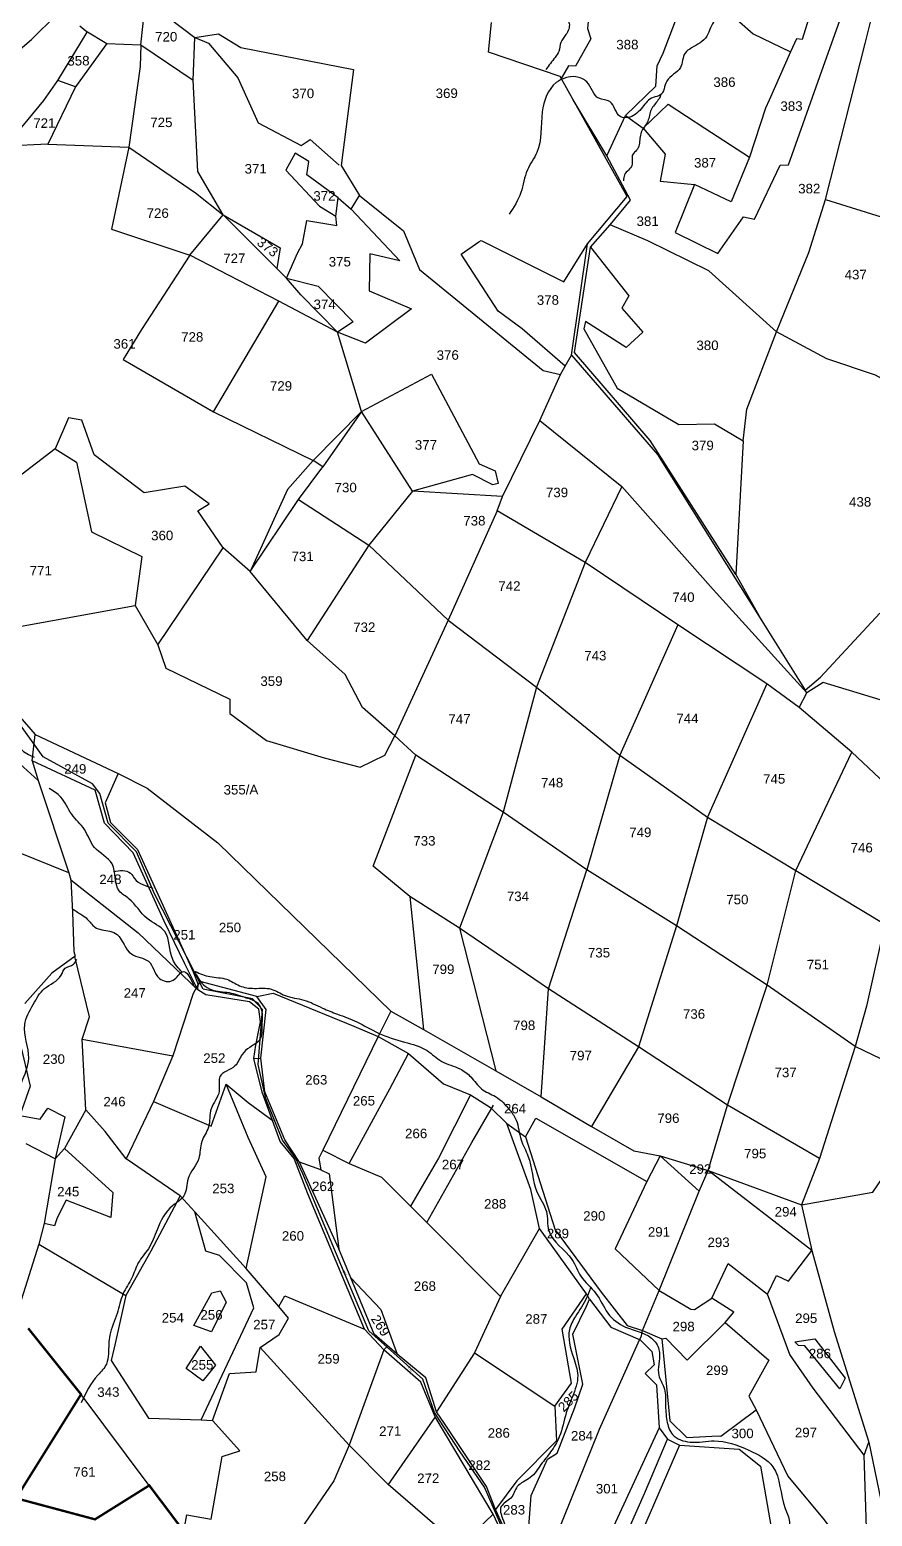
# Model space of a CAD drawing. Header units: inches. Extents: x 183472 to 190380, y 1608658 to 1615701.
# Drawn here: x 185376 to 186822, y 1611026 to 1613576 of the extents above; entities that cross this region are included whole.
import ezdxf
from ezdxf.enums import TextEntityAlignment as Align

# ---------------------------------------------------------------- set-up
doc = ezdxf.new("R2010")
doc.units = ezdxf.units.IN
doc.header["$LTSCALE"] = 15
doc.header["$MEASUREMENT"] = 0
for name, color, linetype in [('BOUNDRY', 5, 'Continuous'), ('PLOT', 7, 'Continuous'), ('PLOT NO', 7, 'Continuous'), ('ROADS', 1, 'Continuous'), ('STREAM', 4, 'Continuous')]:
    doc.layers.add(name, color=color, linetype=linetype)
doc.styles.get("Standard").update_dxf_attribs({"font": 'arial.ttf'})

msp = doc.modelspace()

# ---------------------------------------------------------------- linework, layer by layer
at = {"layer": 'BOUNDRY', "const_width": 4}
msp.add_lwpolyline([(185665.8, 1610966.4), (185581.2, 1611078.7), (185488, 1611020.5), (185352.7, 1611056.7), (185464.1, 1611235), (185373.4, 1611348.3)], dxfattribs=at)
at = {"layer": 'PLOT'}
for points in [[(185230.9, 1613569.5), (185242.3, 1613566.9), (185250.8, 1613555.1), (185269.1, 1613534.9), (185278.9, 1613520.2), (185298.6, 1613496.7), (185300, 1613494.3), (185308.6, 1613500.3), (185379.2, 1613560), (185422.1, 1613602.2), (185415, 1613611.1), (185463.3, 1613658.3), (185482.6, 1613685.8), (185485.5, 1613696.1)], [(185508.2, 1613553), (185566.9, 1613550.8), (185574.2, 1613618.4), (185578.8, 1613655.9), (185575.4, 1613688.6), (185572.7, 1613695.4), (185561.5, 1613699.9)], [(186718, 1613613), (186701.6, 1613560), (186692.2, 1613560.7), (186681.4, 1613538.8), (186644.8, 1613455.4), (186638.6, 1613441.7), (186611.3, 1613357.8), (186580.1, 1613281), (186517.1, 1613311.1), (186483.5, 1613228.8), (186556.9, 1613192.6), (186601.2, 1613255.7), (186620.1, 1613251.2), (186663.7, 1613344), (186678.3, 1613344.9), (186738, 1613513.7), (186803, 1613695)], [(186600.3, 1612871.3), (186606.5, 1612925.6), (186657.6, 1613058.3), (186713, 1613194.2), (186741.7, 1613285.1), (186809.5, 1613552.9), (186821.9, 1613600.9), (186843.1, 1613684.9)], [(186341, 1613661.3), (186333.2, 1613578.8), (186339, 1613560.8), (186312.5, 1613514.1), (186300.5, 1613514.8), (186287.8, 1613492.9)], [(186366.8, 1613361.4), (186398.4, 1613429.3), (186450.6, 1613479.7), (186452.9, 1613514.8), (186462.9, 1613536.4), (186500.8, 1613635.7)], [(186500.8, 1613635.7), (186570.6, 1613610.5), (186617.5, 1613569.4), (186681.4, 1613538.8)], [(185586.5, 1613618), (185659.6, 1613563.4), (185700, 1613569.3), (185738.5, 1613546), (185931.7, 1613508), (185910.4, 1613343.8), (185941.8, 1613291.9), (186017.3, 1613231.7), (186044.8, 1613164.9), (186257.2, 1612991.8), (186286.9, 1612984.9), (186295.1, 1612999.2), (186306, 1613017.8), (186333.1, 1613208.9), (186401.4, 1613290.6), (186286.1, 1613496.4), (186163.1, 1613537.9), (186168.5, 1613588.8)], [(185461.9, 1613583), (185472.5, 1613574.8), (185508.2, 1613553), (185454.6, 1613478.6), (185407, 1613380), (185335.7, 1613376.8)], [(185335.7, 1613376.8), (185400.1, 1613454.8), (185424.2, 1613489.1), (185474.9, 1613572.2)], [(185407, 1613380), (185546, 1613374.8), (185660.4, 1613296.8), (185707.8, 1613259), (185664.7, 1613333.1), (185656.3, 1613489.7), (185659.6, 1613563.4)], [(185659.6, 1613563.4), (185683.1, 1613553.4), (185733, 1613493.8), (185767.9, 1613416.8), (185841.7, 1613377.9), (185857.1, 1613388.2), (185907.2, 1613343.9), (185907.2, 1613343.9)], [(186741.7, 1613285.1), (186916.2, 1613230.7), (186937, 1613278.3), (187015.8, 1613469.4), (187059.1, 1613577.2)], [(185566.9, 1613550.8), (185565.7, 1613513.2), (185546, 1613374.8), (185516.3, 1613234), (185650.8, 1613189.5), (185707.8, 1613259), (185805.8, 1613202.5), (185800.2, 1613166.7), (185816.6, 1613150.2), (185871.1, 1613136.3), (185931.4, 1613075.3), (185904.3, 1613057.3), (185841.4, 1613121.7), (185816.6, 1613150.2), (185835.7, 1613193), (185844.3, 1613209.3), (185851.5, 1613249.2), (185903, 1613240.3), (185901.1, 1613256.7), (185905.5, 1613287.8), (185851.6, 1613327.6), (185854.8, 1613350.3), (185831.7, 1613364.6), (185815.7, 1613335.8), (185873.4, 1613273.8), (185901.1, 1613256.7)], [(185566.9, 1613550.8), (185656.3, 1613489.7)], [(185454.6, 1613478.6), (185424.2, 1613489.1)], [(186436.9, 1613214.4), (186372.2, 1613241.5), (186407.1, 1613283.9), (186366.6, 1613360.3), (186308.9, 1613456.4)], [(186398.4, 1613429.3), (186428.7, 1613407.4), (186471.5, 1613448.8), (186534.5, 1613407.8), (186611.3, 1613357.8)], [(186428.7, 1613407.4), (186466.7, 1613362.8), (186458, 1613316.4), (186517.1, 1613311.1)], [(185905.5, 1613287.8), (185927.8, 1613268.4), (185941.8, 1613291.9)], [(185927.8, 1613268.4), (186011.2, 1613179.8), (185959.5, 1613191.7), (185958.8, 1613128.4), (186031, 1613097.6), (185952.3, 1613038.4), (185904.3, 1613057.3), (185803.8, 1613110.6), (185650.8, 1613189.5), (185567.9, 1613062.4), (185536.6, 1613010.7), (185691.3, 1612920.6), (185803.8, 1613110.6)], [(185800.2, 1613166.7), (185707.8, 1613259)], [(186588, 1612641.9), (186441, 1612871.4), (186310.9, 1613022.8), (186338.7, 1613203.2), (186372.2, 1613241.5)], [(186295.1, 1612999.2), (186221, 1613063.5), (186179.9, 1613093.7), (186116.6, 1613191.3), (186147, 1613212.3), (186150.9, 1613214.9), (186292.5, 1613144), (186333.1, 1613208.9)], [(186338.7, 1613203.2), (186404, 1613119.8), (186392.3, 1613098.8), (186428.1, 1613057.8), (186399.6, 1613031.1), (186329.6, 1613075.7), (186327.2, 1613063.1), (186384, 1612961.3), (186490.2, 1612899.3), (186551.1, 1612900.1), (186600.3, 1612871.3)], [(186657.6, 1613058.3), (186541.3, 1613162.8), (186436.9, 1613214.4)], [(185691.3, 1612920.6), (185862.5, 1612837.1), (185945.4, 1612921.6), (185904.3, 1613057.3)], [(186975.2, 1612892.1), (186902.1, 1612942.5), (186827.6, 1612983.5), (186744.1, 1613011.8), (186657.6, 1613058.3)], [(186306, 1613017.8), (186453.4, 1612847.5), (186632.4, 1612562.2)], [(185945.4, 1612921.6), (186065.7, 1612985.2), (186147.6, 1612831.8), (186174.9, 1612819.6), (186180.1, 1612798), (186170.9, 1612795.6), (186135.7, 1612813.3), (186033.1, 1612784.8), (185945.4, 1612921.6), (185878.8, 1612826.5), (185862.5, 1612837.1)], [(186696.6, 1612413.7), (186640.9, 1612454.2), (186488.5, 1612555.4), (186329, 1612662.6), (186178.4, 1612750.9), (186187.5, 1612775.8), (186251.4, 1612905.9), (186286.9, 1612984.9)], [(185115.7, 1612953.4), (185135.1, 1612882.3), (185145.2, 1612849.8), (185162, 1612791.5), (185173.8, 1612752.7), (185185.6, 1612708.9), (185196.5, 1612661.4), (185205.8, 1612615.2), (185210.2, 1612588.7), (185241.2, 1612506.9), (185301.2, 1612389.8), (185327.7, 1612345.6), (185390.8, 1612288.3), (185443.1, 1612130), (185353.8, 1612166.1)], [(186959, 1611751.8), (186792.9, 1611832), (186641.6, 1611937.2), (186486.1, 1612039.1), (186332.4, 1612134.8), (186188.6, 1612234), (186038.7, 1612331.5), (186002.9, 1612364.9), (185946.9, 1612413.5), (185917.4, 1612469.9), (185852, 1612528.2), (185754.4, 1612646.8), (185707.8, 1612687.6), (185664.8, 1612751.2), (185683.8, 1612763.1), (185642, 1612793.1), (185572.5, 1612781.8), (185486.4, 1612846.8), (185465.3, 1612906.4), (185442.4, 1612910.4), (185419.5, 1612857.4), (185283.3, 1612753.1)], [(186251.4, 1612905.9), (186392, 1612792.9), (186548.7, 1612615.8), (186709.8, 1612438.7)], [(186600.3, 1612871.3), (186588, 1612641.9), (186632.4, 1612562.2), (186706.8, 1612443.4)], [(185419.5, 1612857.4), (185456.2, 1612834.2), (185482.1, 1612715), (185568.4, 1612672.6), (185556.8, 1612588.8)], [(185862.5, 1612837.1), (185818.7, 1612787.8), (185754.4, 1612646.8), (185837.3, 1612770.3), (185878.8, 1612826.5)], [(186392, 1612792.9), (186329, 1612662.6), (186245.9, 1612448.4), (186188.6, 1612234)], [(185837.3, 1612770.3), (185957.9, 1612691.9), (186094.2, 1612563.1), (186245.9, 1612448.4), (186388.7, 1612331.9), (186539.1, 1612225.4), (186690.8, 1612133.7)], [(186187.5, 1612775.8), (186033.1, 1612784.8), (185957.9, 1612691.9), (185852, 1612528.2)], [(186178.4, 1612750.9), (186094.2, 1612563.1), (186002.9, 1612364.9)], [(185595.9, 1612521), (185707.8, 1612687.6)], [(185327.2, 1612546.7), (185556.8, 1612588.8), (185595.9, 1612521), (185609.9, 1612480.8), (185719.6, 1612427.9), (185719.3, 1612403.4), (185782.3, 1612356.8), (185881.6, 1612326.9), (185943.4, 1612310.9), (185985.2, 1612331.5), (186002.9, 1612364.9)], [(186255.7, 1610931.7), (186354.1, 1611175.5), (186420.5, 1611323.1), (186425.8, 1611335.3), (186427.6, 1611344.6), (186456.2, 1611413.2), (186524.7, 1611583.5), (186540.1, 1611619.2), (186573.3, 1611731.1), (186641.6, 1611937.2), (186690.8, 1612133.7), (186786.9, 1612336.8), (186696.6, 1612413.7), (186709.8, 1612438.7), (186706.8, 1612443.4), (186732.9, 1612465.4), (186834.8, 1612575.6)], [(186488.5, 1612555.4), (186388.7, 1612331.9), (186332.4, 1612134.8)], [(185272.2, 1612497), (185385.2, 1612367), (185527.9, 1612300.1), (185505.7, 1612250), (185514.5, 1612216.4), (185560.8, 1612170), (185656.4, 1611959.7), (185664.9, 1611938.5), (185656.7, 1611922.7), (185621.9, 1611815.8), (185588.4, 1611737.7), (185541.3, 1611639.1), (185505.6, 1611686.1), (185472.3, 1611723.2), (185435.8, 1611656.7), (185518.4, 1611581.5), (185515.5, 1611538.3), (185438.5, 1611568.3), (185423.3, 1611537.9), (185418.7, 1611524.4), (185401.1, 1611528.4), (185391.4, 1611492.6), (185357.9, 1611385.5)], [(186640.9, 1612454.2), (186539.1, 1612225.4), (186486.1, 1612039.1)], [(187075.3, 1612140.7), (187051, 1612227.4), (187035.3, 1612260), (186967, 1612344.3), (186920, 1612400.8), (186737.8, 1612456.7), (186709.8, 1612438.7)], [(185380, 1612322.1), (185385.2, 1612367)], [(186786.9, 1612336.8), (186919.6, 1612212.1), (186879.1, 1612093.3), (186843.3, 1612041.6), (186812.3, 1611901.1), (186792.9, 1611832)], [(185664.3, 1611928.9), (185642, 1611973.5), (185607, 1612046.8), (185553.4, 1612164.1), (185504.6, 1612215.1), (185488.1, 1612271.4), (185380, 1612322.1), (185390.8, 1612288.3)], [(186731.5, 1611639.7), (186573.3, 1611731.1), (186420.6, 1611831.5), (186266.3, 1611930.6), (186113.7, 1612034.6), (186028.4, 1612089), (185965.3, 1612141.3), (186038.7, 1612331.5)], [(185527.9, 1612300.1), (185577.5, 1612275.1), (185698.8, 1612181.3), (185827.2, 1612056.5), (185995.8, 1611892.5), (186051.7, 1611861)], [(186188.6, 1612234), (186113.7, 1612034.6), (186176.2, 1611789.9)], [(185443.1, 1612130), (185446.7, 1612117.8), (185449.7, 1612062.6), (185451.5, 1611994.6), (185454.1, 1611986.7), (185413.8, 1611957.6), (185367.6, 1611905.5)], [(186253.8, 1611745.6), (186266.3, 1611930.6), (186332.4, 1612134.8)], [(186690.8, 1612133.7), (186843.3, 1612041.6), (186944.8, 1611972.8), (187189.4, 1611814.4), (187189.4, 1611814.4), (187172.1, 1611676.7), (187423.7, 1611585), (187582.7, 1611525.3), (187590.1, 1611524), (187802.3, 1611370.6), (187882.8, 1611327), (187877.9, 1611275.7), (187941.5, 1611246.9), (187959, 1611257.2), (188024.3, 1611214.9), (187996.1, 1611149), (187934.9, 1611182.2), (187928.9, 1611174), (187900.7, 1611180.5), (187981.3, 1611140.3), (188170.1, 1611029.5), (188273.4, 1610970)], [(185446.7, 1612117.8), (185562, 1612026.6), (185664.3, 1611928.9)], [(186028.4, 1612089), (186051.7, 1611861), (186176.2, 1611789.9), (186253.8, 1611745.6), (186340.1, 1611694.6), (186413, 1611653.1), (186457.9, 1611644), (186540.1, 1611619.2)], [(186486.1, 1612039.1), (186420.6, 1611831.5), (186340.1, 1611694.6)], [(185472.3, 1611723.2), (185466.2, 1611844.7), (185478.9, 1611882.6), (185453.7, 1611986.3)], [(186237.4, 1610888.9), (186171.5, 1611029.2), (186071.7, 1611196.4), (186047.5, 1611256.1), (185983.8, 1611311.1), (185950.4, 1611346.7), (185853.4, 1611579), (185829.6, 1611639.6), (185806.1, 1611668.8), (185774.8, 1611753.6), (185760.9, 1611811), (185764.2, 1611834), (185772.1, 1611874.1), (185769.1, 1611896.1), (185753, 1611908.6), (185678.5, 1611920.5), (185664.3, 1611928.9), (185664.9, 1611938.5)], [(185995.8, 1611892.5), (185973.9, 1611849.2), (185878.8, 1611653.7), (185872.4, 1611640.5), (185875.8, 1611620), (185890.2, 1611613.5), (185906.4, 1611484.9), (185838.9, 1611633.1), (185813.9, 1611671.9), (185779.8, 1611754.3), (185772.8, 1611811.9), (185782.1, 1611895.6), (185765.6, 1611917.9), (185668.5, 1611943.1), (185664.9, 1611938.5)], [(185765.6, 1611917.9), (185794.1, 1611923.5), (185932.2, 1611866.8), (185973.9, 1611849.2), (186026, 1611820.1), (186085.9, 1611767.7), (186132.7, 1611748.7), (186166.8, 1611727), (186195, 1611700), (186227, 1611676.7), (186244.4, 1611708.8), (186435.2, 1611600.2)], [(185358.8, 1611839), (185376.6, 1611763.8), (185358.8, 1611713.5), (185394, 1611707), (185407.3, 1611725.9), (185436.1, 1611711.2), (185419.6, 1611639.1), (185370.1, 1611665)], [(185466.2, 1611844.7), (185621.9, 1611815.8)], [(186792.9, 1611832), (186731.5, 1611639.7), (186700.3, 1611560.1), (186823.2, 1611581.9), (186837.7, 1611603.8)], [(185760.9, 1611811), (185772.8, 1611811.9)], [(185924.5, 1611631.2), (185994, 1611759.3), (186026, 1611820.1)], [(185588.4, 1611737.7), (185687.7, 1611695.3), (185713.4, 1611767.2)], [(185747.6, 1611450.7), (185781.6, 1611608.4), (185750.8, 1611675.8), (185713.4, 1611767.2), (185751.2, 1611735.7), (185793.7, 1611704.1)], [(186132.7, 1611748.7), (186077.7, 1611640.2), (186029.7, 1611557.6)], [(186057.3, 1611529.8), (186134.7, 1611666.9), (186172.1, 1611730.9)], [(186139.2, 1611306.4), (186277.3, 1611214.7), (186305.7, 1611254.2), (186289.7, 1611347), (186331.7, 1611407.6), (186250.8, 1611519.8), (186236.3, 1611586.7), (186195, 1611700)], [(186227, 1611676.7), (186277.6, 1611517.3), (186356.7, 1611410.4), (186401.4, 1611353), (186427.6, 1611344.6), (186461.1, 1611330.4), (186467.7, 1611331.5), (186504.3, 1611293.6), (186569.5, 1611358.1), (186584.4, 1611376.2), (186546.5, 1611399.8)], [(185435.8, 1611656.7), (185419.6, 1611639.1), (185401.1, 1611528.4)], [(185878.8, 1611653.7), (185924.5, 1611631.2), (185979.5, 1611607.7), (186029.7, 1611557.6), (186057.3, 1611529.8), (186184.1, 1611402.6), (186139.2, 1611306.4), (186074, 1611205.1), (186055.6, 1611263.4), (186006.8, 1611303.9), (185967.3, 1611338), (185927.3, 1611434.9), (185906.4, 1611484.9)], [(186457.9, 1611644), (186435.2, 1611600.2), (186381, 1611484.7), (186456.2, 1611413.2), (186510.8, 1611381.3), (186517, 1611380.7), (186546.5, 1611399.8), (186574.4, 1611459.3), (186642, 1611406.8), (186657.7, 1611438.8), (186678, 1611428.9), (186718.3, 1611481.8), (186540.1, 1611619.2)], [(186457.9, 1611644), (186524.7, 1611583.5)], [(186233.8, 1610879.8), (186226.6, 1610877.9), (186117.7, 1610971.1), (185991, 1611080.3), (185924, 1611147.6), (185771.7, 1611315.3), (185803.9, 1611337.8), (185820.2, 1611365.6), (185803.8, 1611385.7), (185747.6, 1611450.7), (185659.5, 1611548.4), (185634.1, 1611575.7), (185541.3, 1611639.1)], [(185875.8, 1611620), (185838.9, 1611633.1)], [(186540.1, 1611619.2), (186700.3, 1611560.1), (186718.3, 1611481.8), (186756.4, 1611342.9), (186815.8, 1611153), (186864.4, 1610920.6), (186946.8, 1610565.5), (186755.6, 1610432.5), (186622.3, 1610318), (186468.6, 1610186.9), (186331.1, 1610309.7), (186289.5, 1610343.3), (186293.2, 1610363), (186325.8, 1610336.9), (186331.1, 1610309.7)], [(185634.1, 1611575.7), (185583.8, 1611480.8), (185541.1, 1611404.8), (185522.4, 1611322.3), (185515.7, 1611293.2), (185579.6, 1611194.2), (185670.5, 1611191.3), (185689.9, 1611190), (185719, 1611270.5), (185764.9, 1611273.7), (185771.7, 1611315.3)], [(185670.5, 1611191.3), (185760.8, 1611383.4), (185748, 1611426.2), (185701.6, 1611473.4), (185678.3, 1611480.7), (185659.5, 1611548.4)], [(186184.1, 1611402.6), (186250.8, 1611519.8)], [(185391.4, 1611492.6), (185541.1, 1611404.8)], [(185927.3, 1611434.9), (185978.5, 1611380.4), (186006.8, 1611303.9)], [(185657.8, 1611353.3), (185688.6, 1611409), (185702.8, 1611412.5), (185713, 1611393.3), (185688.1, 1611342.5), (185657.8, 1611353.3)], [(185803.8, 1611385.7), (185814, 1611404.3), (185950.4, 1611346.7)], [(186214.3, 1610952.7), (186231.4, 1610992.3), (186236.6, 1611061.5), (186264.4, 1611123.7), (186281.2, 1611134.2), (186311.8, 1611212.6), (186325.4, 1611252.2), (186307.9, 1611338.3), (186331.7, 1611386.4), (186336.7, 1611398.1), (186331.7, 1611407.6)], [(186336.7, 1611398.1), (186373.2, 1611350.3), (186423.6, 1611328.5), (186443.8, 1611308.3), (186447.6, 1611285.7), (186432.5, 1611270.9), (186451.9, 1611251.5), (186456.3, 1611177.6), (186470.5, 1611157.9), (186491, 1611148), (186593.7, 1611140.9), (186630.3, 1611111.9), (186650.8, 1610993.1), (186736.6, 1610994), (186740, 1610929.5)], [(186808, 1611130.6), (186720.8, 1611245.8), (186680.6, 1611303.3), (186642, 1611406.8)], [(186569.5, 1611358.1), (186644.4, 1611293.6), (186609.9, 1611232.1), (186622.5, 1611208.4), (186676.9, 1611094.4), (186739.5, 1611019.6), (186789.5, 1610950.4), (186812.8, 1610987.4), (186808, 1611130.6), (186815.8, 1611153)], [(185644.8, 1611279.5), (185669.2, 1611317.8), (185694.6, 1611284.9), (185673, 1611258.2), (185644.8, 1611279.5)], [(185983.8, 1611311.1), (185990.4, 1611318)], [(186461.1, 1611330.4), (186474.7, 1611189.7), (186503.8, 1611160.8), (186557.5, 1611163.8), (186562.1, 1611163.2), (186622.5, 1611208.4)], [(186688.8, 1611325), (186723.2, 1611330.4), (186775.2, 1611262.6), (186766.3, 1611244.5), (186706.2, 1611318), (186695.2, 1611318.6), (186688.8, 1611325)], [(185983.8, 1611311.1), (185924, 1611147.6), (185898.2, 1611086.7), (185840.8, 1611003.3), (185851.4, 1610984.1), (185805.6, 1610875.1), (185779.6, 1610826.2), (185835.2, 1610768.9), (185862.6, 1610747.3), (185902.8, 1610814.6), (185945.9, 1610772.3), (185966.6, 1610801.5), (185989.2, 1610843.4), (185986.3, 1610848.7), (186016.8, 1610890.5), (185938.1, 1610900.4), (185955, 1610950.6), (185980.6, 1610942.3), (185994.7, 1610910.2), (186042.1, 1610889.4), (186115.2, 1610975.6), (186171.5, 1611029.2)], [(185581.2, 1611078.7), (185464.1, 1611235)], [(186277.3, 1611214.7), (186280.2, 1611155.1), (186212, 1611086.7), (186175.3, 1611037.2)], [(185640.4, 1611000.1), (185645.9, 1611028.4), (185687.3, 1611021), (185706.1, 1611128.3), (185736.9, 1611137.9), (185689.9, 1611190)], [(186071.7, 1611196.4), (185991, 1611080.3)], [(186378.4, 1610719.1), (186379.1, 1610725.4), (186335.1, 1610776.1), (186317.2, 1610807.5), (186301.8, 1610830), (186236.6, 1610909), (186214.3, 1610952.7), (186175.3, 1611037.2), (186159.9, 1611076.7), (186087.8, 1611184.7), (186074, 1611205.1)], [(186456.3, 1611177.6), (186373.6, 1610999.6), (186301.8, 1610830)], [(186317.2, 1610807.5), (186431.2, 1611064.8), (186470.5, 1611157.9)], [(186491, 1611148), (186390.7, 1610915.7), (186352.2, 1610820), (186335.1, 1610776.1)]]:
    msp.add_lwpolyline(points, dxfattribs=at)
at = {"layer": 'ROADS'}
msp.add_lwpolyline([(186197.7, 1610980.5), (186156.4, 1611075.5), (186114.6, 1611136.3), (186070.8, 1611203.8), (186050.8, 1611261), (185989.9, 1611315.1), (185957.8, 1611344.2), (185909.8, 1611457.9), (185845, 1611613.5), (185832.4, 1611640.9), (185809.6, 1611671.4), (185781, 1611741.9), (185768.2, 1611801.1), (185775.7, 1611895.1), (185758.1, 1611913.9), (185673.6, 1611930), (185590.1, 1612093.6), (185559.4, 1612165.8), (185510.4, 1612215), (185496.6, 1612265.8), (185483.6, 1612282.6), (185399.1, 1612328.7), (185348.5, 1612399.3)], dxfattribs=at)
at = {"layer": 'STREAM'}
for points in [[(186660.8, 1613741), (186655.4, 1613731.8), (186656.3, 1613713.1), (186650.3, 1613686.5), (186651.5, 1613666.2), (186635.2, 1613649.4), (186610.8, 1613640.4), (186593.5, 1613621.4), (186574.3, 1613601.7), (186552, 1613591.9), (186537.9, 1613565.5), (186511.8, 1613545.3), (186500.8, 1613536.5), (186492.7, 1613511.5), (186469.2, 1613488.1), (186458.4, 1613464.5), (186445.9, 1613460.3), (186427.6, 1613443.5), (186405.8, 1613426.7), (186389.4, 1613427.6), (186371.5, 1613453.2), (186353, 1613458.8), (186331.9, 1613487), (186313.3, 1613495.7), (186279.7, 1613485.8), (186255.6, 1613435.4), (186246.5, 1613366), (186230.1, 1613335.9), (186219.1, 1613297.2), (186198.7, 1613259.8)], [(186331, 1613742.4), (186324.3, 1613715.9), (186318, 1613695.7), (186316.4, 1613673.6), (186305.7, 1613643.1), (186307.8, 1613619.6), (186297.8, 1613603.6), (186301.9, 1613587.2), (186296.2, 1613568.1), (186287.6, 1613554.8), (186284.2, 1613539.3), (186277.7, 1613529.1), (186261.9, 1613508.3)], [(186458.8, 1613463.7), (186454.2, 1613455.5), (186442.5, 1613439.2), (186436.6, 1613419.4), (186425.4, 1613400.6), (186423.2, 1613390.1), (186417.5, 1613369.6), (186410.8, 1613362.5), (186409.6, 1613343.8), (186396.9, 1613327.7), (186395.1, 1613317.5)], [(185250.2, 1612510.5), (185258.9, 1612492.5), (185271.8, 1612475.4), (185282.6, 1612455.7), (185292.7, 1612443.2), (185314.1, 1612424.9), (185335.1, 1612400.3), (185347.2, 1612380.1), (185360.8, 1612342.5), (185383.7, 1612328.4)], [(185637.6, 1611959.3), (185621.4, 1611981.4), (185607.9, 1612028.9), (185577.5, 1612051.6), (185546.4, 1612085.2), (185529.8, 1612098.8), (185517.5, 1612145), (185487.2, 1612173.5), (185470, 1612204.1), (185448.1, 1612230.3), (185429.5, 1612259.7), (185409.6, 1612274.8)], [(185520.3, 1612131.7), (185535.5, 1612133.9), (185549.1, 1612129.2), (185556, 1612120), (185587.6, 1612103.8)], [(185450.2, 1612067.7), (185465.5, 1612057.5), (185474.9, 1612050.6), (185487.7, 1612036.7), (185513.7, 1612029.6), (185525.9, 1612023.9), (185550.5, 1611990.6), (185579.8, 1611978.1), (185598.5, 1611948.8), (185622.2, 1611945.6), (185637.8, 1611960.1), (185659.5, 1611933.2)], [(185092.8, 1611517.1), (185110.1, 1611524.9), (185124.7, 1611542), (185152.6, 1611555.5), (185184.1, 1611592.2), (185210.9, 1611623), (185234.8, 1611642.2), (185281.2, 1611664.5), (185313.1, 1611689.7), (185348.2, 1611733.1), (185361.9, 1611769.4), (185374.3, 1611811.7), (185367.4, 1611869.4), (185382.2, 1611903.9), (185401.3, 1611931.1), (185430, 1611954.2), (185437, 1611966.1), (185451.2, 1611973), (185456.8, 1611981.7)], [(185659.1, 1611960.7), (185674, 1611937.9), (185688.4, 1611929.2), (185718.1, 1611924.3), (185747.1, 1611915.6), (185766.7, 1611906.5), (185774.3, 1611892.2), (185774.5, 1611871.9), (185770.5, 1611843), (185753.5, 1611830.4), (185740.6, 1611818.1), (185728.1, 1611798.4), (185702.5, 1611780.4), (185701.2, 1611755.6), (185687.4, 1611725.1), (185682.7, 1611693.2), (185671.2, 1611668.6), (185666.2, 1611639.8), (185647.8, 1611605.2), (185640.7, 1611575.7), (185621.2, 1611558.4), (185594.5, 1611517.5), (185579.7, 1611484.9), (185562.4, 1611460.6), (185551.5, 1611435.1), (185536.1, 1611407.1), (185526, 1611373.6), (185513.4, 1611336.6), (185511.1, 1611304.7), (185507.6, 1611286.9), (185493, 1611268.1), (185464.3, 1611220.7)], [(185660.1, 1611960.6), (185685.3, 1611951.7), (185714.2, 1611947.1), (185736, 1611936.2), (185761.6, 1611931.6), (185790.5, 1611930.3), (185814.2, 1611919.4), (185846.6, 1611911.5), (185878.5, 1611897.8), (185904.1, 1611887.4), (185937.5, 1611874.1), (185974.4, 1611855), (186019.3, 1611839.5), (186058, 1611824.8), (186083.2, 1611806.2), (186114.2, 1611793.5), (186133.1, 1611779.6), (186151.6, 1611759.1), (186175.3, 1611745.8), (186200, 1611722.8), (186210.9, 1611705.3), (186219.3, 1611671.7), (186231.1, 1611644.3), (186247, 1611581.4), (186262.7, 1611548.7), (186266.7, 1611515.9), (186306.6, 1611466.2), (186321.9, 1611437.6), (186347.8, 1611408.2), (186368.3, 1611374.3), (186398.6, 1611350.4), (186447.9, 1611327), (186456.8, 1611306.6), (186455.6, 1611267.5), (186464.2, 1611247.4), (186467.2, 1611218.8), (186469.5, 1611189.9), (186479.3, 1611166.1), (186509.3, 1611153), (186550.9, 1611155.1), (186609.9, 1611139.3), (186651.4, 1611110.7), (186672.5, 1611039), (186679.9, 1611016.5), (186664.5, 1610980.5), (186658.3, 1610959.1), (186676.9, 1610936.3), (186680.5, 1610899.1), (186694.9, 1610871.5), (186704.4, 1610845.9), (186715.8, 1610822.5), (186737.3, 1610803.1), (186747.4, 1610783.6), (186744.8, 1610778.2), (186753.1, 1610756.6), (186768.6, 1610744.7), (186775.1, 1610723.6)], [(186338.7, 1611418.6), (186331.7, 1611400.7), (186312.7, 1611368.8), (186302.4, 1611346.3), (186309.1, 1611298.4), (186316.5, 1611267.5), (186307.3, 1611230.8), (186296.9, 1611203.2), (186284.8, 1611162.1), (186270, 1611136.1), (186253.4, 1611114.5), (186235, 1611092.2), (186212.8, 1611076.6), (186201.6, 1611057), (186185.2, 1611042.4), (186190.5, 1611014.5), (186194.6, 1611004.5), (186205, 1610986.9)]]:
    msp.add_spline(points, degree=3, dxfattribs=at)

# ---------------------------------------------------------------- texts
at = {"layer": 'PLOT NO'}
for s, height, rotation, p in [('720', 16.33, 0.441, (185610.3, 1613564.4)), ('388', 16.33, 0.441, (186401.7, 1613551)), ('358', 16.33, 0.441, (185459.7, 1613523.3)), ('386', 16.33, 0.441, (186568.3, 1613486.6)), ('370', 16.33, 0.441, (185845.2, 1613467.2)), ('369', 16.33, 0.441, (186091.7, 1613467.5)), ('383', 16.33, 0.441, (186683.4, 1613445.5)), ('721', 16.33, 0.441, (185401.2, 1613416.3)), ('725', 16.33, 0.441, (185602, 1613417.5)), ('387', 16.33, 0.441, (186535.1, 1613348.3)), ('371', 16.33, 0.441, (185763.8, 1613338)), ('382', 16.33, 0.441, (186713.9, 1613303.9)), ('372', 16.33, 0.441, (185881.8, 1613291.4)), ('726', 16.33, 0.441, (185595.7, 1613261.8)), ('381', 16.33, 0.441, (186436.5, 1613248)), ('373', 16.33, 322.2566, (185784.5, 1613203.4)), ('727', 16.33, 0.441, (185727.2, 1613184.3)), ('375', 16.33, 0.441, (185908.2, 1613178.4)), ('437', 16.33, 0.441, (186793.6, 1613156.3)), ('374', 16.33, 0.441, (185882.2, 1613105.4)), ('378', 16.33, 0.441, (186265.3, 1613112.7)), ('728', 16.33, 0.441, (185655, 1613049.3)), ('361', 16.33, 0.441, (185538.7, 1613037.5)), ('376', 16.33, 0.441, (186093.4, 1613018.3)), ('380', 16.33, 0.441, (186539.2, 1613035)), ('729', 16.33, 0.441, (185807.3, 1612965.2)), ('377', 16.33, 0.441, (186056, 1612864.1)), ('379', 16.33, 0.441, (186531, 1612863.2)), ('730', 16.33, 0.441, (185918.3, 1612790.9)), ('739', 16.33, 0.441, (186281, 1612782.5)), ('438', 16.33, 0.441, (186801.2, 1612766.3)), ('738', 16.33, 0.441, (186139.1, 1612734)), ('360', 16.33, 0.441, (185603.4, 1612708.7)), ('731', 16.33, 0.441, (185844.4, 1612672.8)), ('771', 16.33, 0.441, (185395.1, 1612648.3)), ('742', 16.33, 0.441, (186199.3, 1612621.9)), ('740', 16.33, 0.441, (186498, 1612602.8)), ('732', 16.33, 0.441, (185950.2, 1612551.2)), ('743', 16.33, 0.441, (186346.7, 1612502.4)), ('359', 16.33, 0.441, (185790.9, 1612458.8)), ('747', 16.33, 0.441, (186113.6, 1612393.9)), ('744', 16.33, 0.441, (186504.8, 1612394.7)), ('249', 16.33, 0.441, (185454.2, 1612308.1)), ('355/A', 16.33, 0.441, (185738.5, 1612272.5)), ('748', 16.33, 0.441, (186272.6, 1612284.5)), ('745', 16.33, 0.441, (186653.7, 1612291)), ('749', 16.33, 0.441, (186423.9, 1612199.2)), ('733', 16.33, 0.441, (186053.4, 1612184.7)), ('746', 16.33, 0.441, (186803.8, 1612172.9)), ('248', 16.33, 0.441, (185514.5, 1612118.7)), ('734', 16.33, 0.441, (186213.9, 1612089.5)), ('750', 16.33, 0.441, (186590.4, 1612084)), ('251', 16.33, 0.441, (185641.5, 1612023.5)), ('250', 16.33, 0.441, (185719.7, 1612036)), ('735', 16.33, 0.441, (186353, 1611992.8)), ('751', 16.33, 0.441, (186728.7, 1611972.5)), ('799', 16.33, 0.441, (186085.9, 1611964.3)), ('247', 16.33, 0.441, (185556.3, 1611923.7)), ('798', 16.33, 0.441, (186224.6, 1611868.2)), ('736', 16.33, 0.441, (186516.1, 1611887.6)), ('797', 16.33, 0.441, (186321.8, 1611816.3)), ('230', 16.33, 0.441, (185417.5, 1611810.2)), ('252', 16.33, 0.441, (185692.9, 1611811.9)), ('263', 16.33, 0.441, (185867.8, 1611774.7)), ('737', 16.33, 0.441, (186673.3, 1611787.3)), ('246', 16.33, 0.441, (185521.5, 1611737.2)), ('265', 16.33, 0.441, (185949.6, 1611738.7)), ('264', 16.33, 0.441, (186208.9, 1611725.2)), ('796', 16.33, 0.441, (186472.1, 1611708.8)), ('266', 16.33, 0.441, (186039.2, 1611682.6)), ('795', 16.33, 0.441, (186621.1, 1611648.1)), ('267', 16.33, 0.441, (186102.4, 1611629.4)), ('292', 16.33, 0.441, (186526.8, 1611621.5)), ('253', 16.33, 0.441, (185708.3, 1611588.3)), ('262', 16.33, 0.441, (185879.6, 1611591.9)), ('245', 16.33, 0.441, (185442.1, 1611582.8)), ('288', 16.33, 0.441, (186174.8, 1611561.8)), ('290', 16.33, 0.441, (186344.9, 1611541.1)), ('294', 16.33, 0.441, (186673.5, 1611548.3)), ('289', 16.33, 0.441, (186282.5, 1611510.9)), ('291', 16.33, 0.441, (186455.9, 1611513.7)), ('260', 16.33, 0.441, (185827.8, 1611506.8)), ('293', 16.33, 0.441, (186558.2, 1611495.8)), ('261', 4.08, 306.0831, (185917, 1611442.7)), ('268', 16.33, 0.441, (186054.2, 1611420.7)), ('254', 16.33, 0.441, (185621.6, 1611366.4)), ('256', 16.33, 0.441, (185688, 1611371.4)), ('257', 16.33, 0.441, (185778.6, 1611354.7)), ('269', 16.33, 302.8911, (185978, 1611353)), ('287', 16.33, 0.441, (186245.5, 1611364.3)), ('295', 16.33, 0.441, (186708.6, 1611365.6)), ('298', 16.33, 0.441, (186498.2, 1611351.3)), ('286', 16.33, 0.441, (186732.1, 1611305)), ('255', 16.33, 0.441, (185672.2, 1611285.6)), ('259', 16.33, 0.441, (185888.9, 1611295.8)), ('270', 4.08, 306.0831, (186029.3, 1611278.5)), ('299', 16.33, 0.441, (186555.7, 1611276.3)), ('343', 16.33, 0.441, (185511, 1611238.9)), ('285', 16.33, 44.956, (186300.2, 1611222.9)), ('271', 16.33, 0.441, (185994.7, 1611171.9)), ('286', 16.33, 0.441, (186181, 1611168.7)), ('284', 16.33, 0.441, (186323.9, 1611164)), ('300', 16.33, 0.441, (186599.4, 1611167.9)), ('297', 16.33, 0.441, (186708.2, 1611169.5)), ('761', 16.33, 0.441, (185470.1, 1611101.8)), ('282', 16.33, 0.441, (186147.8, 1611113.4)), ('258', 16.33, 0.441, (185796.8, 1611094.2)), ('272', 16.33, 0.441, (186060, 1611091)), ('301', 16.33, 0.441, (186366.6, 1611073.1)), ('283', 16.33, 0.441, (186207.2, 1611036.9))]:
    msp.add_text(s, height=height, rotation=rotation, dxfattribs=at).set_placement(p, align=Align.MIDDLE_CENTER)

doc.saveas('drawing.dxf')
